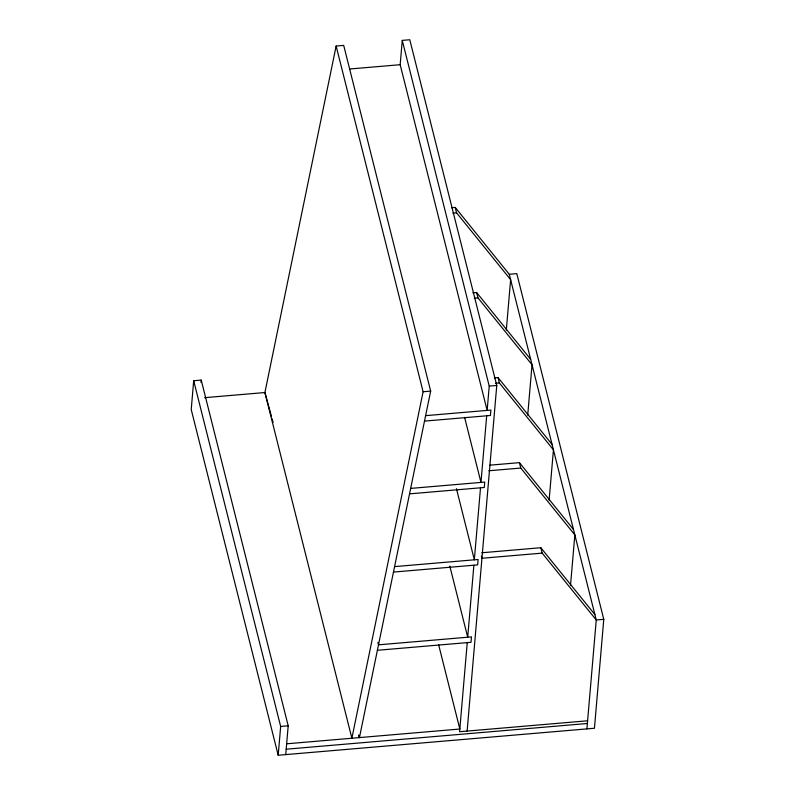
<?xml version="1.0" encoding="UTF-8"?>
<svg xmlns="http://www.w3.org/2000/svg" width="795" height="795" viewBox="0 0 795 795"><rect width="100%" height="100%" fill="white"/><g stroke="black" fill="none" stroke-linecap="round" stroke-linejoin="round"><path stroke-width="1.19" d="M285.733 754.604L288.197 725.805L201.224 380.099L193.692 380.735L191.227 409.544L278.2 755.25L594.441 728.25L603.773 619.345L516.8 273.629L509.267 274.275L455.207 207.416L451.52 207.733M201.016 382.494L201.224 380.099M278.2 755.25L280.665 726.451L193.692 380.735M402.26 40.396L489.233 386.102L487.146 410.399L400.173 64.693L402.26 40.396L409.783 39.75L496.766 385.456L467.132 731.082M467.241 642.618L459.599 731.718L587.604 720.787M473.88 565.215L467.708 637.212L449.821 566.149M480.508 487.812L474.337 559.809L456.459 488.746M486.689 415.805L480.975 482.406L464.608 417.365M506.306 330.084L510.629 279.681L456.569 212.822L455.207 207.416M527.711 415.159L532.034 364.756L477.974 297.896L476.612 292.49L472.926 292.808M549.116 500.234L553.439 449.831L499.379 382.971L498.018 377.565L494.331 377.883M570.522 585.309L574.845 534.906L520.775 468.046L519.423 462.65L489.919 465.164M586.909 728.896L596.25 619.991L509.267 274.275M336.136 46.04L423.109 391.746L351.877 738.237L264.904 392.531L336.136 46.04L343.698 45.395L430.671 391.1L359.439 737.591L358.784 735.206M349.73 68.996L400.243 64.693M452.882 213.13L456.569 212.822M474.287 298.214L477.974 297.896M204.633 397.679L265.242 392.501M495.683 383.289L499.379 382.971M423.109 391.746L430.671 391.1M489.233 386.102L496.766 385.456M425.623 415.656L490.913 410.081L490.445 415.487L424.5 421.111M488.816 470.779L520.775 468.046M410.667 488.408L484.741 482.088L484.274 487.484L409.544 493.864M481.82 552.764L540.819 547.725L594.889 614.585M603.773 619.345L596.25 619.991L542.18 553.121L481.949 558.269L481.402 556.112M394.588 566.616L478.103 559.491L477.646 564.887L393.465 572.082M377.387 650.29L471.008 642.29L471.465 636.894L378.509 644.834L377.903 642.42M280.665 726.451L288.197 725.805M286.657 743.802L459.838 729.025L438.621 644.705M286.19 749.208L587.376 723.49M476.612 292.49L530.672 359.35M498.018 377.565L552.078 444.435M519.423 462.65L573.483 529.51M264.904 392.531L271.453 416.411M272.099 418.796L273.083 422.374M540.819 547.725L542.18 553.121M358.833 735.186L359.439 737.591"/></g></svg>
